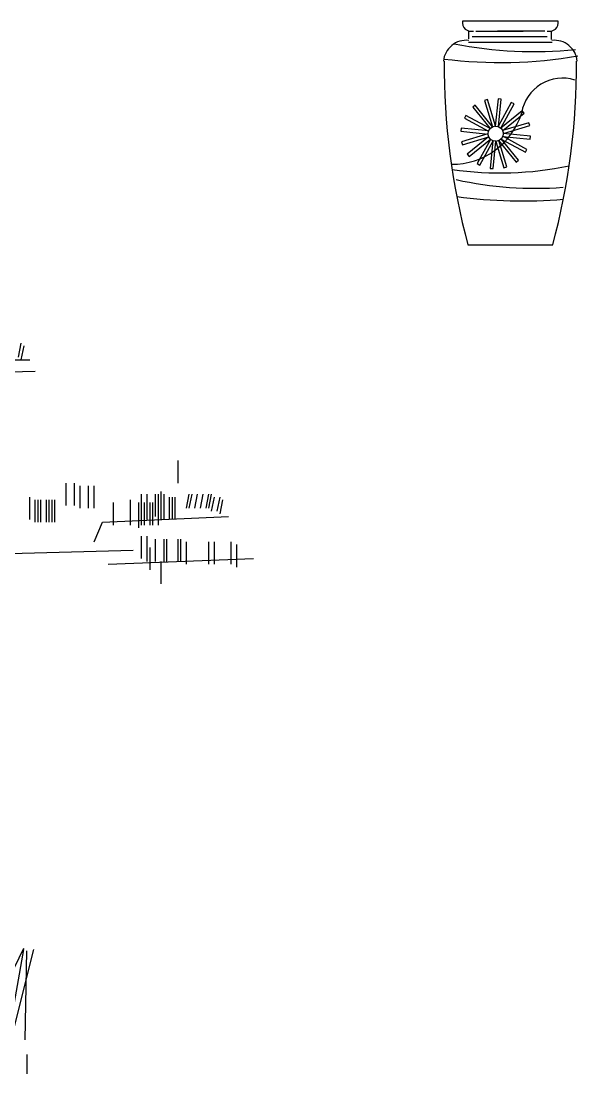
# Model space of a CAD drawing. Extents: x -42728 to 99010, y -18674 to 47645.
# Drawn here: x 57378 to 57874, y 3471 to 4408 of the extents above; entities that cross this region are included whole.
import ezdxf

# ---------------------------------------------------------------- set-up
doc = ezdxf.new("R2010")
doc.units = 0
doc.header["$LTSCALE"] = 100
doc.header["$MEASUREMENT"] = 0
doc.layers.get('0').update_dxf_attribs({"linetype": 'CONTINUOUS'})
doc.layers.get('DEFPOINTS').update_dxf_attribs({"linetype": 'CONTINUOUS'})
for name, color, linetype in [('FUN', 8, 'CONTINUOUS'), ('HATCH', 9, 'CONTINUOUS'), ('家具', 223, 'CONTINUOUS')]:
    doc.layers.add(name, color=color, linetype=linetype)

# ---------------------------------------------------------------- blocks, each defined once
blk = doc.blocks.new('A$C1E6036E3')
at = {"layer": '家具', "color": 3, "linetype": 'Continuous'}
for p, q in [((771.4087963356869, 1009.00456845605), (775.3047963356803, 1028.478728456052)), ((775.3047963356803, 1005.109728456049), (779.2007963356882, 1024.583888456051)), ((689.5926763356838, 1005.109728456049), (786.9927963356822, 1005.109728456049)), ((514.2724763356819, 981.7407284560504), (794.7847963356835, 989.5304084560485)), ((993.481036335681, 833.7371684560494), (993.481036335681, 864.8958084560509)), ((837.6408763356812, 802.5785284560516), (837.6408763356812, 833.7371684560494)), ((849.3288763356832, 802.5785284560516), (849.3288763356832, 833.7371684560494)), ((857.1209163356834, 798.6836884560507), (857.1209163356834, 829.8423284560522)), ((868.8089163356854, 798.6836884560507), (868.8089163356854, 829.8423284560522)), ((876.6009163356866, 798.6836884560507), (876.6009163356866, 829.8423284560522)), ((970.1050363356844, 790.8940484560517), (970.1050363356844, 822.0526884560495)), ((786.9927963356822, 783.1043684560536), (786.9927963356822, 814.2630084560478)), ((794.7848363356825, 779.2095284560492), (794.7848363356825, 810.3681684560506)), ((798.6808363356831, 779.2095284560492), (798.6808363356831, 810.3681684560506)), ((798.6808363356831, 779.2095284560492), (798.6808363356831, 810.3681684560506)), ((802.5768363356838, 779.2095284560492), (802.5768363356838, 810.3681684560506)), ((810.368836335685, 779.2095284560492), (810.368836335685, 810.3681684560506)), ((814.2648363356857, 779.2095284560492), (814.2648363356857, 810.3681684560506)), ((818.1608363356863, 779.2095284560492), (818.1608363356863, 810.3681684560506)), ((818.1608363356863, 779.2095284560492), (818.1608363356863, 810.3681684560506)), ((822.056836335687, 779.2095284560492), (822.056836335687, 810.3681684560506)), ((903.8729563356828, 775.314728456051), (903.8729563356828, 806.4733684560524)), ((927.2489963356857, 779.2095284560492), (927.2489963356857, 810.3681684560506)), ((927.2489963356857, 775.314728456051), (927.2489963356857, 806.4733684560524)), ((938.9369963356876, 775.314728456051), (938.9369963356876, 806.4733684560524)), ((942.832996335681, 786.9992084560508), (942.832996335681, 818.1578484560523)), ((942.832996335681, 775.314728456051), (942.832996335681, 806.4733684560524)), ((946.7289963356816, 775.314728456051), (946.7289963356816, 806.4733684560524)), ((950.6249963356822, 786.9992084560508), (950.6249963356822, 818.1578484560523)), ((950.6249963356822, 783.1043684560536), (950.6249963356822, 814.2630084560478)), ((954.5209963356829, 775.314728456051), (954.5209963356829, 806.4733684560524)), ((958.4169963356835, 775.314728456051), (958.4169963356835, 806.4733684560524)), ((962.3130363356831, 786.9992084560508), (962.3130363356831, 818.1578484560523)), ((966.2090363356838, 786.9992084560508), (966.2090363356838, 818.1578484560523)), ((966.2090363356838, 783.1043684560536), (966.2090363356838, 814.2630084560478)), ((966.2090363356838, 779.2095284560492), (966.2090363356838, 810.3681684560506)), ((966.2090363356838, 779.2095284560492), (966.2090363356838, 810.3681684560506)), ((966.2090363356838, 779.2095284560492), (966.2090363356838, 810.3681684560506)), ((966.2090363356838, 775.314728456051), (966.2090363356838, 806.4733684560524)), ((970.1050363356844, 783.1043684560536), (970.1050363356844, 814.2630084560478)), ((970.1050363356844, 783.1043684560536), (970.1050363356844, 814.2630084560478)), ((970.1050363356844, 783.1043684560536), (970.1050363356844, 814.2630084560478)), ((974.0010363356851, 786.9992084560508), (974.0010363356851, 818.1578484560523)), ((974.0010363356851, 783.1043684560536), (974.0010363356851, 814.2630084560478)), ((981.7930363356863, 783.1043684560536), (981.7930363356863, 814.2630084560478)), ((985.6890363356797, 783.1043684560536), (985.6890363356797, 814.2630084560478)), ((989.5850363356876, 783.1043684560536), (989.5850363356876, 814.2630084560478)), ((1005.169076335682, 798.6836884560507), (1009.065076335683, 818.1578484560487)), ((1009.065076335683, 798.6836884560507), (1012.961076335683, 818.1578484560487)), ((1016.857076335684, 798.6836884560507), (1020.753076335684, 818.1578484560487)), ((1024.649076335685, 798.6836884560507), (1028.545076335686, 818.1578484560487)), ((1032.441076335686, 798.6836884560507), (1036.33707633568, 818.1578484560487)), ((1036.337116335686, 798.6836884560507), (1040.233116335687, 818.1578484560487)), ((1040.233116335687, 794.7888884560489), (1044.12911633568, 814.2630484560505)), ((1048.025116335681, 794.7888884560489), (1051.921116335681, 814.2630484560505)), ((1051.921116335681, 790.8940484560517), (1055.817116335682, 810.3682084560533)), ((938.9369963356876, 771.4198884560501), (938.9369963356876, 802.5785284560516)), ((876.6009163356866, 751.9457284560485), (888.2889163356813, 779.2095284560492)), ((888.2889163356813, 779.2095284560492), (1063.609116335683, 786.9992084560508)), ((942.832996335681, 728.5767284560498), (942.832996335681, 759.7353684560512)), ((950.6249963356822, 728.5767284560498), (950.6249963356822, 759.7353684560512)), ((950.6249963356822, 724.6819284560515), (950.6249963356822, 755.840568456053)), ((962.3130363356831, 724.6819284560515), (962.3130363356831, 755.840568456053)), ((962.3130363356831, 724.6819284560515), (962.3130363356831, 755.840568456053)), ((962.3130363356831, 724.6819284560515), (962.3130363356831, 755.840568456053)), ((974.0010363356851, 724.6819284560515), (974.0010363356851, 755.840568456053)), ((977.8970363356857, 724.6819284560515), (977.8970363356857, 755.840568456053)), ((993.481036335681, 724.6819284560515), (993.481036335681, 755.840568456053)), ((993.481036335681, 724.6819284560515), (993.481036335681, 755.840568456053)), ((997.3770763356879, 724.6819284560515), (997.3770763356879, 755.840568456053)), ((997.3770763356879, 724.6819284560515), (997.3770763356879, 755.840568456053)), ((1005.169076335682, 720.7870884560507), (1005.169076335682, 751.9457284560485)), ((1036.337116335686, 720.7870884560507), (1036.337116335686, 751.9457284560485)), ((1044.12911633568, 720.7870884560507), (1044.12911633568, 751.9457284560485)), ((1067.505156335683, 720.7870884560507), (1067.505156335683, 751.9457284560485)), ((1075.297156335684, 716.8922484560499), (1075.297156335684, 748.0508884560513)), ((1075.297156335684, 716.8922484560499), (1075.297156335684, 748.0508884560513)), ((490.8964763356853, 728.5767284560534), (931.1449563356873, 740.2612484560486)), ((954.5209963356829, 712.997408456049), (954.5209963356829, 744.1560484560505)), ((896.0809163356826, 720.7870884560507), (1098.673156335688, 728.5767284560534)), ((970.1050363356844, 693.5232884560501), (970.1050363356844, 724.6819284560515)), ((753.3751563356855, 133.7834084560527), (778.9095163356833, 186.8428484560518)), ((757.3035163356835, 61.07228845605096), (778.9095163356833, 184.8776884560502)), ((761.2318763356816, 59.1071284560494), (792.6587963356869, 184.8776884560502)), ((780.8737163356855, 59.1071284560494), (782.8378763356814, 182.9125284560505)), ((783.0931963356852, 38.96096845605098), (783.0931963356852, 11.68828845605094))]:
    blk.add_line(p, q, dxfattribs=at)
blk = doc.blocks.new('A$C62A37D3D')
at = {"layer": 'DEFPOINTS', "color": 0, "xscale": 0.6400000000000001, "yscale": 0.6400000000000001, "zscale": 0.6400000000000001}
blk.add_blockref('A$C1E6036E3', (5.234978743828833e-05, 1.049465936375782e-05), dxfattribs=at)
blk = doc.blocks.new('A$C102A1D60')
at = {"layer": 'HATCH'}
for p, q in [((102.0816251072974, 199.3714783705072), (17.12058055948, 199.3714783705072)), ((22.22574511681159, 190.3317738736223), (22.22574511681159, 183.5069589094055)), ((95.98245183545805, 189.6492981594056), (95.98245183545805, 182.8244253729936)), ((96.91089901341184, 180.1785001584503), (22.30473402654752, 180.1785001584503)), ((92.47883947707305, 185.3458372253808), (25.46215463847329, 185.3458372253808)), ((21.8538519499416, -6.771297194063663e-07), (97.34835371683585, -6.771297194063663e-07))]:
    blk.add_line(p, q, dxfattribs=at)
for points in [[(28.93939595788834, 190.5131742923113), (71.04384117084555, 190.5131742923113)], [(90.26280970888911, 190.5131742923113), (48.15836449594644, 190.5131742923113)]]:
    blk.add_lwpolyline(points, dxfattribs=at)
for points in [[(26.0886461900227, 122.6265255803009), (41.54016410007898, 103.6118403671135), (43.66834832834138, 105.3412235438445), (28.2168304182851, 124.3559087570466)], [(36.66207866994955, 128.6446944656782), (43.6608148105588, 105.1643760709994), (46.28880695042608, 105.9476969466778), (39.29007080978772, 129.4280153413711)], [(48.73371005216904, 130.1584800887649), (46.21417028961878, 105.7871941385674), (48.94188236053742, 105.5051992106892), (51.46142212308769, 129.8764851609012)], [(60.4657438883296, 126.9374223109771), (48.81150531176536, 105.3854761648981), (51.22366787779902, 104.0810966049612), (62.87790645433415, 125.6330427510256)], [(18.62312185905466, 113.020185090616), (40.1750680051191, 101.3659465140663), (41.47944756505603, 103.7781090801), (19.9275014189916, 115.4323476566351)], [(70.072084378, 119.47189797998), (51.05739916478342, 104.0203800699237), (52.78678234155814, 101.8921958416759), (71.80146755474561, 117.3437137517321)], [(15.40206408123777, 101.28815125447), (39.77335003144981, 98.76861149191973), (40.05534495932807, 101.4963235628675), (15.68405900911603, 104.0158633254177)], [(76.09025326337724, 108.8984655000531), (52.60993486868392, 101.8997293594584), (53.3932557443768, 99.27173721962026), (76.87357413907012, 106.2704733602295)], [(16.91584970433905, 89.21651987226505), (40.39616809903237, 96.2152560128743), (39.61284722333949, 98.84324815269792), (16.13252882864617, 91.84451201210322)], [(22.93401858971629, 78.64308739235275), (41.94870380290376, 94.09460530239448), (40.21932062615815, 96.22278953064233), (21.20463541297067, 80.77127162058605)], [(32.54035907941579, 71.17756306135561), (44.19459765595093, 92.7295092074055), (41.78243508991727, 94.03388876735698), (30.12819651338214, 72.48194262129255)], [(66.91745677766448, 75.48845979201724), (51.4659388676082, 94.50314500521927), (49.33775463937491, 92.77376182847365), (64.78927254943119, 73.75907661528618)], [(74.38298110866162, 85.09480028170219), (52.83103496259719, 96.74903885825188), (51.52665540268936, 94.33687629223277), (73.07860154872469, 82.68263771568309)], [(77.60403888644942, 96.8268341178482), (53.23275293626648, 99.34637388039846), (52.95075800838822, 96.61866180945071), (77.32204395860026, 94.09912204690045)], [(44.27239291554724, 67.95650528355327), (46.79193267809751, 92.32779123375076), (44.06422060714976, 92.60978616162902), (41.5446808445995, 68.23850021141698)], [(56.34402429773763, 69.47029090665455), (49.34528815715748, 92.95060930133332), (46.71729601731931, 92.16728842564044), (53.71603215789946, 68.68697003096167)]]:
    blk.add_lwpolyline(points, close=True, dxfattribs=at)
for centre, radius, start, end in [((24.64451637819002, 197.8936809719307), 7.667691657551744, 168.8878288180989, 285.7308097263161), ((94.55768928858743, 197.8936809719307), 7.667691657551744, 254.2691902736839, 11.11217118190147), ((20.36156472699076, 161.8072308128903), 20.45072787964904, 83.8943112351193, 174.6476703046515), ((79.79014834566624, 525.9034201944596), 353.7536176696835, 258.5528038187934, 276.1345911527245), ((98.84064093978668, 161.8072308128903), 20.45072787964904, 5.352329695348605, 96.10568876488111), ((50.75424095430935, 578.0404522445751), 415.5484137209422, 263.020640066581, 279.5657517106994), ((617.987686532957, 160.3158988491923), 617.3141310350674, 179.6845237942737, 195.0522061822584), ((-498.7854808661796, 160.3158988491923), 617.3141310350683, 344.9477938177415, 0.315476205726284), ((106.1020255182957, 111.5984245502041), 36.93235844813744, 72.68699544951193, 170.3356849782859), ((8.107476136254263, 136.2474350731645), 64.29028189253685, 269.0384098391727, 343.3237378779544), ((50.72049177270674, 365.3570380120073), 301.1898184692883, 261.7936284378532, 281.7302302816961), ((82.32946984436421, 379.5449635489204), 329.0953791136733, 257.5638950359926, 274.2142855933055), ((70.71567624359159, 479.9995674983074), 440.8035877502978, 262.3318470010532, 274.6986916497542)]:
    blk.add_arc(centre, radius, start, end, dxfattribs=at)
blk = doc.blocks.new('A$C47265386')
at = {"layer": 'FUN'}
blk.add_blockref('A$C102A1D60', (3.53688756149495e-05, -2.350229442527052e-05), dxfattribs=at)
blk = doc.blocks.new('A$C355F695B')
at = {"layer": '家具'}
blk.add_blockref('A$C47265386', (-3.757570812013e-05, 3.169008414261043e-05), dxfattribs=at)

msp = doc.modelspace()

# ---------------------------------------------------------------- block references
for name, p in [('A$C355F695B', (57754.41889003851, 4209.060204725334)), ('A$C62A37D3D', (56882.22696150752, 3463.553310165036))]:
    msp.add_blockref(name, p)

doc.saveas('drawing.dxf')
